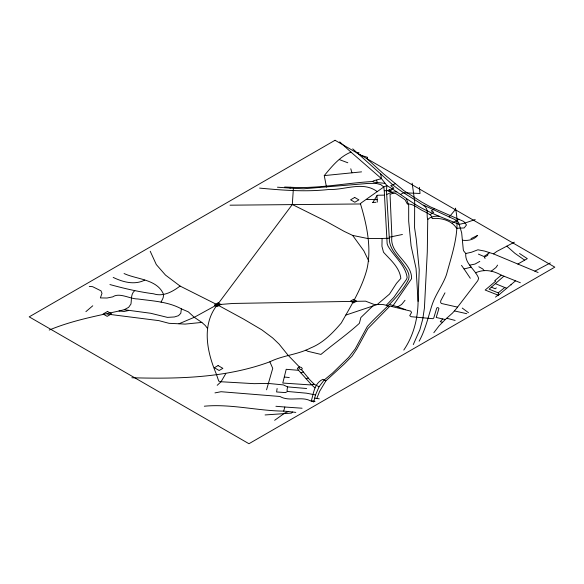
<?xml version="1.0" encoding="UTF-8"?>
<svg xmlns="http://www.w3.org/2000/svg" width="584" height="584" viewBox="0 0 584 584"><rect width="100%" height="100%" fill="white"/><g stroke="black" fill="none" stroke-linecap="round" stroke-linejoin="round"><path stroke-width="0.88" d="M131.845 377.753C178.23 379.016 225.811 378.06 269.874 361.795C282.948 355.291 297.891 354.692 310.783 347.896C323.207 342.896 332.727 332.997 341.282 323.018C350.991 305.724 361.773 288.613 366.92 269.275C371.723 248.572 366.913 225.234 360.897 205.283L360.518 203.969L361.051 203.02L383.783 186.975L386.871 185.566C400.471 193.523 412.479 204.137 427.028 210.707C437.401 216.029 448.534 219.847 459.141 224.395L464.981 223.03L475.194 219.547M89.286 286.437L92.579 286.664L101.003 290.847L101.996 293.336L100.375 297.913L107.04 298.022L112.763 296.854C119.486 292.161 130.086 299.074 137.809 298.971C152.453 300.964 168.112 301.629 181.368 308.848L180.799 313.309L178.47 315.688L174.492 316.951L167.433 317.389L150.701 313.272L124.239 309.717L118.647 311.075C95.258 316.214 71.525 320.726 49.231 330.055M306.666 388.506L287.554 386.893L283.379 384.907L268.253 383.425L254.084 383.659L221.044 381.754L218.737 381.118L216.219 373.775C207.247 352.466 201.392 325.945 216.554 305.826L292.307 204.509L293.402 188.34L277.466 187.201M352.714 148.84L391.849 184.033C402.099 192.917 414.501 198.881 425.334 206.809C428.605 210.306 426.211 215.416 427.744 219.489L427.291 251.959L424.422 308.067L422.758 319.061L419.867 329.726L413.282 344.582M313.644 402.106L315.513 394.945L319.039 386.791L324.208 379.98L332.486 373.132L348.531 357.466L355.211 348.918L367.292 326.565C380.907 311.308 397.799 299.293 407.756 280.999C411.034 275.918 407.289 270.005 404.267 265.822C398.711 256.982 389.046 249.492 389.294 238.243L382.082 238.447L381.943 246.302L383.498 252.2C390.484 260.048 399.558 267.282 400.843 278.415L396.58 283.225L389.462 294.139L377.162 304.578L345.764 315.112M403.785 350.057C413.545 335.763 417.91 318.543 418.086 301.373L419.239 269.837L416.261 239.177L414.567 227.767L414.676 201.254L412.151 183.157M489.56 252.646L487.808 254.025L487.728 255.325L484.355 257.274L485.092 258.442M423.517 205.108L454.87 219.54L458.564 222.322L461.674 232.841L463.273 249.543L463.572 250.777L465.762 253.514C464.784 263.815 475.42 269.516 478.654 278.312L477.814 280.663L456.651 308.308L452.498 313.068L445.285 319.521L436.204 317.477L438.934 308.454L437.942 307.52L436.766 307.987L433.729 318.083L432.824 318.696L411.121 316.703L409.72 315.688L411.537 312.476L410.727 311.119L389.959 306.067L367.891 328.602L356.744 349.101L352.028 356.109L344.487 363.803L325.909 380.826L322.894 379.337C314.214 383.265 313.725 393.185 311.221 401.128L314.681 401.5M277.123 388.484L276.582 391.959L285.445 392.594L287.525 391.47L306.534 393.193L315.513 394.945M367.343 157.286L367.088 158.855L383.622 173.886L403.909 190.661L421.728 202.064L430.094 206.729L463.703 221.438L466.514 224.964L464.163 227.95L456.579 228.286C451.87 220.489 440.898 217.562 432.226 218.584L431.481 216.262L430.101 214.7L424.32 211.452C418.64 209.306 413.844 203.509 407.369 204.042L405.033 199.75L396.602 194.071L395.288 193.384L392.952 193.209L390.032 194.377L391.908 236.666C389.185 253.916 412.019 262.136 411.581 278.67L393.704 304.738L392.127 306.301M287.554 386.893L287.014 390.141L287.525 391.47M319.039 386.791L314.156 384.221L310.126 384.885L282.787 383.046L286.204 369.307L298.563 370.307L311.593 384.827L314.937 387.849M266.559 389.791L272.735 368.358L269.874 361.795M204.327 406.209C230.578 403.712 257.303 410.822 283.663 411.121L284.853 407.019L302.074 408.216M290.044 188.216L290.387 187.238C317.857 188.902 345.188 183.099 372.534 181.514L373.775 180.704L381.491 178.653L386.871 185.566L386.469 190.691L389.294 238.243M495.488 297.117L498.765 294.351L498.21 292.876L489.093 289.168L503.897 276.166L520.38 282.744M314.557 398.157L316.805 398.449L319.645 391.309L325.909 380.826M293.402 188.34L303.643 188.771L368.424 183.412L376.169 183.398L377.052 181.595L376.636 180.222M419.144 341.195C425.32 329.975 428.065 317.448 431.926 305.359C435.401 294.46 442.716 285.357 446.49 274.604C452.315 252.945 460.499 230.899 455.462 208.159L455.389 209.583L449.198 216.993M161.053 302.191L163.148 297.833L163.63 294.57C157.424 279.101 137.16 279.605 124.071 273.538M225.796 373.614L221.044 381.754L217.19 385.323M444.979 292.839L440.723 300.833L440.621 302.476L441.373 303.468L457.506 307.118M372.731 202.612L377.22 195.26L384.484 195.122L387.156 243.835L388.075 246.185C394.171 256.675 405.311 264.932 407.157 277.531L406.5 279.342L393.718 297.482L386.272 305.257L382.783 304.49L374.016 304.417L365.569 301.161L233.169 303.446L217.168 304.709L194.282 317.294L178.967 323.784L169.075 323.324L158.848 320.631L107.113 314.075M326.478 187.143L324.266 175.602C331.697 166.644 339.815 156.556 350.969 152.132L381.491 178.653L380.71 174.039M314.156 384.221L309.14 379.06L301.592 369.774L302.329 368.621L301.943 368.117L301.3 367.409L299.344 366.898L288.058 355.211L279.028 344.027L272.662 337.939L261.858 329.872L243.557 319.068L217.168 304.709L180.149 286.102L165.484 275.079L156.3 264.567L150.219 251.259M497.604 265.107L495.999 267.487L491.18 271.268M134.773 290.569C130.663 294 131.677 299.351 130.969 304.016L128.633 307.337L124.239 309.717M298.563 370.307L297.351 368.329L299.344 366.898M433.817 332.719L439.095 325.814L445.285 319.521M405.011 300.286L401.617 304.49L397.689 306.848L389.17 304.373M442.665 319.003L440.285 321.667L442.46 322.251M92.761 305.782L85.899 311.652M373.001 305.833L360.861 317.535L359.372 323.324C347.166 334.486 333.647 343.852 320.952 354.422L307.6 351.232L305.958 350.166M465.762 253.514L471.536 252.222L477.902 249.784L484.516 251.054L493.48 253.879L496.918 251.361L514.387 242.177M376.169 183.398L380.797 184.624L383.783 186.975L384.265 190.691L389.353 190.683L393.835 188.121L390.733 185.624L395.164 183.807M497.802 295.781L515.519 280.831M295.803 412.406L292.672 412.019L291.358 413.129L265.078 414.947M503.897 276.166L501.291 275.159L494.743 280.692L495.765 281.094L485.165 290.044L498.407 295.27M427.744 219.489C430.744 216.482 435.299 215.861 439.351 216.299M498.21 292.876L504.788 287.489M496.349 287.883L495.247 288.781L491.465 287.219M487.808 254.025L483.888 256.471L478.398 254.12M430.101 214.7L433.744 212.306L431.218 210.882L434.481 208.707M274.648 420.305L284.999 412.903L288.467 411.523L292.672 412.019M452.125 223.168L459.104 219.204M180.149 286.102L179.398 286.554C171.966 292.036 162.965 296.942 153.482 293.781C138.737 291.876 124.246 288.489 109.923 284.554M493.48 253.879L517.847 264.048L527.308 258.654L519.512 253.493M479.807 261.391L475.011 264.077L469.777 265.136M517.847 264.048L534.849 271.137L550.325 262.924M400.719 194.326L403.559 192.764L420.035 193.472L419.392 187.333M471.047 238.63L477.661 235.359C474.113 239.827 467.908 240.973 462.477 240.228M386.703 194.487L391.703 192.231L396.777 191.771M358.963 152.446L357.189 153.176L360.963 155.271L367.27 157.242M144.766 280.108C134.364 285.284 123.034 282.123 113.187 277.407M308.337 378.067L306.14 378.753M300.796 372.804L303.417 372.015M461.484 265.37L464.068 268.976L471.251 267.114M475.515 272.837C484.173 268.83 493.224 270.531 501.291 275.159M128.575 310.491L124.1 311.484L119.019 310.98M389.236 237.228L402.42 234.476M214.97 392.893L221.051 391.718L279.984 396.485C289.124 401.945 301.745 396.098 310.257 400.785L315.002 401.317M324.266 175.602L361.562 171.864M207.576 328.485L205.254 325.471L201.845 322.419L185.077 324.105L178.967 323.784M372.847 202.422L376.016 202.319M230.016 205.188L360.518 203.969M382.082 238.447L367.957 238.564L352.656 235.418L344.144 231.359L326.054 221.307L292.307 204.509M377.549 199.677L366.716 199.451M284.612 187.033L290.387 187.238M283.663 411.121L288.467 411.523M275.918 406.281L284.853 407.019M284.408 377.016L289.277 377.563M259.603 188.106C282.605 190.26 305.768 192.078 328.88 189.479C344.91 190.216 362.993 180.77 377.33 191.698M316.805 398.449L319.273 398.85M384.783 183.339L373.862 182.172L372.534 181.514M454.498 310.943L466.769 313.696M455.111 320.426L446.789 318.273M397.689 306.848L405.442 309.637M301.592 369.774L300.132 369.351L298.731 367.701M389.528 306.418L386.272 305.257M339.326 159.585L347.816 162.768M511 284.642L511.474 284.824M495.67 283.78L506.708 288.27M534.849 271.137L538.098 272.516M181.368 308.848L188.333 311.863L194.282 317.294L201.845 322.419M478.829 266.742L482.807 268.998L484.085 270.64M389.353 190.683L392.952 193.209M524.68 260.157L515 253.398L506.817 246.163M462.214 308.053L468.485 312.703M339.691 141.868L350.969 152.132M352.656 235.418L363.861 250.864L368.854 261.245M464.068 268.976L470.303 278.276M406.471 198.888L408.683 205.261L408.683 221.197L411.092 245.893L416.049 268.428L418.086 301.373M350.78 168.776L351.933 172.769M377.337 202.093L376.921 195.749M384.265 190.691L384.484 195.122M335.048 140.277L29.2 316.856L248.952 443.723L554.8 267.143L335.048 140.277M107.514 311.469L103.112 314.01L107.179 316.36L111.58 313.82L107.514 311.469M354.714 197.45L350.612 199.816L354.809 202.239L358.904 199.874L354.714 197.45M389.353 189.698L387.761 190.618L389.703 191.742L391.295 190.822L389.353 189.698M218.124 302.862L214.321 305.06L217.073 306.651L220.876 304.454L218.124 302.862M218.08 365.584L214.357 367.73L219.146 370.497L222.876 368.343L218.08 365.584M353.576 299.351L350.473 301.14L353.546 302.913L356.642 301.125L353.576 299.351"/></g></svg>
